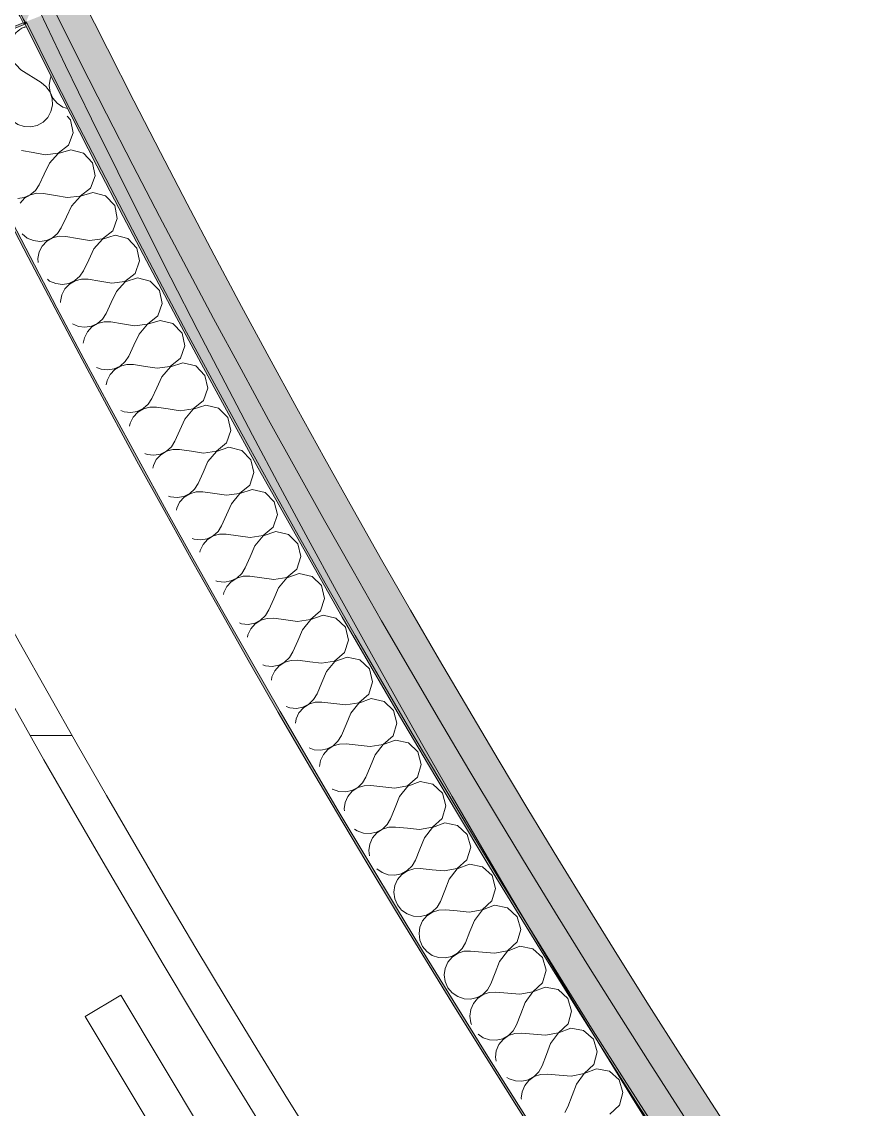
# Model space of a CAD drawing. Header units: millimetres. Extents: x -89663 to 74273, y -103666 to 18539.
# Drawn here: x -40631 to -40209, y -66985 to -66447 of the extents above; entities that cross this region are included whole.
import ezdxf
from ezdxf.enums import TextEntityAlignment as Align

# ---------------------------------------------------------------- set-up
doc = ezdxf.new("R2010")
doc.units = ezdxf.units.MM
doc.header["$MEASUREMENT"] = 0
doc.linetypes.add('Double Dashed', pattern=[1093.611073, 529.166651, -211.666656, 141.111112, -211.666656])
doc.linetypes.add('Hidden Line', pattern=[55, 45, -10])
for name, color, linetype in [('A-25-M_Wall_Ext', 7, 'Continuous'), ('A-25-M_Wall_Int', 7, 'Continuous'), ('COLUMN.IFC Import', 7, 'Continuous'), ('New_A-05-M_Gross_Int_Circulation', 7, 'Continuous'), ('New_A-15-MG_Structural_Grid_Phase_2', 7, 'Continuous'), ('New_A-20-M_Floor_Slab', 7, 'Continuous'), ('New_A-20-M_Hard_Landscape', 7, 'Continuous'), ('New_A-25-M_Wall_Ext', 7, 'Continuous'), ('New_A-25-M_Wall_Int', 7, 'Continuous')]:
    doc.layers.add(name, color=color, linetype=linetype)
for name, color, linetype, lineweight in [('A-25-M_Wall_Ext_Pen_No__87', 8, 'Continuous', 20), ('A-25-M_Wall_Int_Pen_No__1', 7, 'Continuous', 13), ('A-25-M_Wall_Int_Pen_No__150', 7, 'Continuous', 0), ('A-25-M_Wall_Int_Pen_No__193', 7, 'Continuous', 18), ('COLUMN.IFC Import_Pen_No__2', 8, 'Continuous', 15), ('New_A-20-M_Floor_Slab_Pen_No__89', 8, 'Continuous', 20), ('New_A-25-M_Wall_Ext_Pen_No__87', 8, 'Continuous', 20), ('New_A-25-M_Wall_Int_Pen_No__1', 7, 'Continuous', 13), ('New_A-25-M_Wall_Int_Pen_No__150', 7, 'Continuous', 0), ('New_ArchiCAD Zone Stamps_Pen_No__9', 7, 'Continuous', 13)]:
    doc.layers.add(name, color=color, linetype=linetype, lineweight=lineweight)
for name, color, linetype, lineweight, true_color in [('A-25-M_Wall_Int_Pen_No__107', 7, 'Continuous', 15, 0xa6a6a6), ('A-25-M_Wall_Int_Pen_No__149', 7, 'Continuous', 0, 0x2a2a2a), ('A-25-M_Wall_Int_Pen_No__81', 7, 'Continuous', 20, 0x6a6a6a), ('New_A-05-M_Gross_Int_Circulation_Pen_No__74', 7, 'Continuous', 20, 0x606060), ('New_A-15-MG_Structural_Grid_Phase_2_Pen_No__222', 7, 'Continuous', 13, 0x65af33), ('New_A-20-M_Hard_Landscape_Pen_No__53', 7, 'Continuous', 35, 0x444444), ('New_A-25-M_Wall_Ext_Pen_No__107', 7, 'Continuous', 15, 0xa6a6a6), ('New_A-25-M_Wall_Ext_Pen_No__27', 7, 'Continuous', 50, 0x2a2a2a), ('New_A-25-M_Wall_Int_Pen_No__107', 7, 'Continuous', 15, 0xa6a6a6), ('New_A-25-M_Wall_Int_Pen_No__81', 7, 'Continuous', 20, 0x6a6a6a)]:
    doc.layers.add(name, color=color, linetype=linetype, lineweight=lineweight, true_color=true_color)
doc.styles.add('GENERATED_STYLE_1', font='')
doc.styles.add('GENERATED_STYLE_3', font='')
doc.styles.get('GENERATED_STYLE_1').set_extended_font_data('Arial', bold=True)
doc.styles.get('GENERATED_STYLE_3').set_extended_font_data('Arial')

# ---------------------------------------------------------------- blocks, each defined once
blk = doc.blocks.new('Stair 07 _INB 0168_3_1', base_point=(-36902.6, -62923.54))
at = {"layer": 'New_A-05-M_Gross_Int_Circulation_Pen_No__74', "linetype": 'Continuous'}
blk.add_arc((-35590.81, -64044.6), 5572.84, 205.17635, 243.44538, dxfattribs=at)
at = {"layer": 'New_ArchiCAD Zone Stamps_Pen_No__9'}
for tag, height, style, p in [('ROOM_NAME', 250, 'GENERATED_STYLE_1', (-37168.15, -61611.29)), ('zoneNameLine2', 250, 'GENERATED_STYLE_1', (-37356.58, -62043.42)), ('ROOM_NUMBER', 200, 'GENERATED_STYLE_3', (-37545.01, -62464.13)), ('measuredAreaCode', 200, 'GENERATED_STYLE_3', (-37702.04, -62824.24)), ('DUMMY_649', 200, 'GENERATED_STYLE_3', (-37394.63, -62958.28)), ('DUMMY_650', 200, 'GENERATED_STYLE_3', (-36905.29, -63171.66)), ('DUMMY_651', 133.33, 'GENERATED_STYLE_3', (-36626, -63278.2))]:
    blk.add_attdef(tag, text='', height=height, rotation=336.4404, dxfattribs=dict(at, style=style)).set_placement(p, align=Align.TOP_LEFT)
blk = doc.blocks.new('Mesh_5_1', base_point=(-56628.5, -71821.01))
at = {"layer": 'New_A-20-M_Hard_Landscape_Pen_No__53', "linetype": 'Continuous', "flags": 128}
blk.add_lwpolyline([(-50733.29, -76386.27), (-45824.1, -78214.16), (-37862.26, -79362.98), (-25566.81, -79831.65), (-15524.66, -79453.14, 0.018331), (-5629.03, -78358.93), (-5812.18, -77015.43, 0.064555), (8110.91, -71321.81), (8166.87, -71194.51), (9811.35, -67453.22), (11682.05, -63197.26), (9115.45, -62078.09), (8602.87, -63253.59), (5945.5, -69347.79, -0.091986), (-14657.07, -75939.89), (-17579.25, -76160.81, -0.138824), (-37194.67, -72335.54, -0.171752), (-44779.44, -64647.12), (-44956.5, -64631.22), (-45033.77, -63133.21), (-45111.04, -61635.21), (-45188.32, -60137.2), (-45265.59, -58639.19), (-51572.37, -58963.59)], format="xyb", dxfattribs=at)
blk = doc.blocks.new('Slab_46_1', base_point=(-44734.13, -52924.74))
at = {"layer": 'New_A-20-M_Floor_Slab_Pen_No__89', "linetype": 'Continuous', "flags": 128}
blk.add_lwpolyline([(-44734.13, -52924.74), (-44734.3, -52924.72, -0.179811), (-34721.45, -33027.69), (-34721.92, -33027.18), (-25959.6, -24873.2), (-20981.62, -27043.85), (-17009.56, -17934.66), (-17703.34, -17189.12), (-11222.85, -11158.55), (-10852.64, -11556.37), (-2918.66, -4173.23), (921.42, -599.75), (3259.49, -1619.27), (2636.44, -2195.91), (2144.41, -3324.28), (-4596.33, -18782.94), (-10337.07, -31948.28), (-13252.03, -30677.22), (-20095.26, -46371.16, -0.415568), (-30017.22, -50195.91), (-38341.96, -69287.69, -0.234037), (-41521.39, -64901.11, -0.022084), (-42146.95, -60901.38), (-44895.69, -59706.59, -0.043731)], format="xyb", close=True, dxfattribs=at)
blk = doc.blocks.new('*X542')
at = {"layer": 'New_A-25-M_Wall_Int_Pen_No__150', "linetype": 'Continuous'}
for p, q in [((-40606.53, -66495.23), (-40608.25, -66493.38)), ((-40605.27, -66501.61), (-40606.53, -66495.23)), ((-40607.54, -66507.71), (-40605.27, -66501.61)), ((-40625.02, -66511.37), (-40630.9, -66510.34)), ((-40612.68, -66511.7), (-40607.54, -66507.71)), ((-40606.4, -66509.95), (-40612.64, -66511.79)), ((-40600.12, -66511.66), (-40606.4, -66509.95)), ((-40619.15, -66512.39), (-40625.02, -66511.37)), ((-40619.15, -66512.39), (-40612.68, -66511.7)), ((-40612.64, -66511.79), (-40616.98, -66516.64)), ((-40595.68, -66516.41), (-40600.12, -66511.66)), ((-40594.39, -66522.79), (-40595.68, -66516.41)), ((-40616.98, -66516.64), (-40619.58, -66522)), ((-40619.58, -66522), (-40622.17, -66527.37)), ((-40596.64, -66528.9), (-40594.39, -66522.79)), ((-40629.49, -66533.59), (-40626.5, -66532.23)), ((-40626.45, -66532.32), (-40629.3, -66533.96)), ((-40626.5, -66532.23), (-40624, -66530.1)), ((-40623.27, -66531.52), (-40626.45, -66532.32)), ((-40624, -66530.1), (-40622.17, -66527.37)), ((-40619.98, -66531.62), (-40623.27, -66531.52)), ((-40614.1, -66532.63), (-40619.98, -66531.62)), ((-40608.23, -66533.62), (-40614.1, -66532.63)), ((-40601.76, -66532.91), (-40596.64, -66528.9)), ((-40595.48, -66531.13), (-40601.72, -66532.99)), ((-40589.2, -66532.82), (-40595.48, -66531.13)), ((-40632.74, -66534.08), (-40629.49, -66533.59)), ((-40629.3, -66533.96), (-40631.58, -66536.33)), ((-40606.03, -66537.86), (-40608.61, -66543.24)), ((-40608.23, -66533.62), (-40601.76, -66532.91)), ((-40601.72, -66532.99), (-40606.03, -66537.86)), ((-40584.73, -66537.55), (-40589.2, -66532.82)), ((-40583.42, -66543.92), (-40584.73, -66537.55)), ((-40608.61, -66543.24), (-40611.18, -66548.61)), ((-40613, -66551.36), (-40611.18, -66548.61)), ((-40585.65, -66550.03), (-40583.42, -66543.92)), ((-40630.59, -66551.58), (-40628.02, -66553.66)), ((-40628.02, -66553.66), (-40624.99, -66554.95)), ((-40618.48, -66554.87), (-40615.49, -66553.5)), ((-40615.45, -66553.58), (-40618.28, -66555.24)), ((-40615.49, -66553.5), (-40613, -66551.36)), ((-40612.26, -66552.77), (-40615.45, -66553.58)), ((-40608.98, -66552.86), (-40612.26, -66552.77)), ((-40603.1, -66553.84), (-40608.98, -66552.86)), ((-40597.22, -66554.81), (-40603.1, -66553.84)), ((-40597.22, -66554.81), (-40590.75, -66554.07)), ((-40590.71, -66554.15), (-40595, -66559.04)), ((-40590.75, -66554.07), (-40585.65, -66550.03)), ((-40584.48, -66552.26), (-40590.71, -66554.15)), ((-40578.19, -66553.92), (-40584.48, -66552.26)), ((-40573.71, -66558.64), (-40578.19, -66553.92)), ((-40624.99, -66554.95), (-40621.72, -66555.37)), ((-40620.56, -66557.61), (-40622.09, -66560.53)), ((-40621.72, -66555.37), (-40618.48, -66554.87)), ((-40618.28, -66555.24), (-40620.56, -66557.61)), ((-40595, -66559.04), (-40597.56, -66564.43)), ((-40572.36, -66565), (-40573.71, -66558.64)), ((-40622.09, -66560.53), (-40622.77, -66563.75)), ((-40622.77, -66563.75), (-40622.63, -66565.83)), ((-40597.56, -66564.43), (-40600.11, -66569.81)), ((-40601.91, -66572.56), (-40600.11, -66569.81)), ((-40574.56, -66571.13), (-40572.36, -66565)), ((-40618.05, -66574.03), (-40616.93, -66574.93)), ((-40616.93, -66574.93), (-40613.89, -66576.21)), ((-40607.37, -66576.1), (-40604.4, -66574.71)), ((-40604.35, -66574.8), (-40607.18, -66576.47)), ((-40604.4, -66574.71), (-40601.91, -66572.56)), ((-40601.17, -66573.97), (-40604.35, -66574.8)), ((-40597.88, -66574.05), (-40601.17, -66573.97)), ((-40592, -66575), (-40597.88, -66574.05)), ((-40586.12, -66575.95), (-40592, -66575)), ((-40586.12, -66575.95), (-40579.65, -66575.18)), ((-40579.61, -66575.27), (-40583.88, -66580.17)), ((-40579.65, -66575.18), (-40574.56, -66571.13)), ((-40573.39, -66573.35), (-40579.61, -66575.27)), ((-40567.09, -66574.99), (-40573.39, -66573.35)), ((-40562.59, -66579.68), (-40567.09, -66574.99)), ((-40613.89, -66576.21), (-40610.62, -66576.61)), ((-40609.44, -66578.85), (-40610.97, -66581.77)), ((-40610.62, -66576.61), (-40607.37, -66576.1)), ((-40607.18, -66576.47), (-40609.44, -66578.85)), ((-40583.88, -66580.17), (-40586.42, -66585.57)), ((-40561.22, -66586.04), (-40562.59, -66579.68)), ((-40610.97, -66581.77), (-40611.63, -66585)), ((-40611.63, -66585), (-40611.59, -66585.58)), ((-40586.42, -66585.57), (-40588.95, -66590.97)), ((-40563.4, -66592.17), (-40561.22, -66586.04)), ((-40590.74, -66593.73), (-40588.95, -66590.97)), ((-40605.67, -66596.19), (-40602.7, -66597.42)), ((-40596.18, -66597.28), (-40593.21, -66595.89)), ((-40593.17, -66595.97), (-40595.99, -66597.65)), ((-40593.21, -66595.89), (-40590.74, -66593.73)), ((-40589.99, -66595.13), (-40593.17, -66595.97)), ((-40586.7, -66595.19), (-40589.99, -66595.13)), ((-40580.81, -66596.12), (-40586.7, -66595.19)), ((-40574.93, -66597.05), (-40580.81, -66596.12)), ((-40574.93, -66597.05), (-40568.47, -66596.25)), ((-40568.42, -66596.34), (-40572.68, -66601.26)), ((-40568.47, -66596.25), (-40563.4, -66592.17)), ((-40562.21, -66594.39), (-40568.42, -66596.34)), ((-40555.91, -66596), (-40562.21, -66594.39)), ((-40551.38, -66600.68), (-40555.91, -66596)), ((-40602.7, -66597.42), (-40599.43, -66597.81)), ((-40598.24, -66600.04), (-40599.75, -66602.97)), ((-40599.43, -66597.81), (-40596.18, -66597.28)), ((-40595.99, -66597.65), (-40598.24, -66600.04)), ((-40572.68, -66601.26), (-40575.19, -66606.67)), ((-40549.99, -66607.03), (-40551.38, -66600.68)), ((-40599.75, -66602.97), (-40600.32, -66605.76)), ((-40575.19, -66606.67), (-40577.69, -66612.07)), ((-40552.14, -66613.18), (-40549.99, -66607.03)), ((-40579.47, -66614.84), (-40577.69, -66612.07)), ((-40557.19, -66617.27), (-40552.14, -66613.18)), ((-40593.66, -66617.66), (-40591.42, -66618.59)), ((-40591.42, -66618.59), (-40588.15, -66618.96)), ((-40588.15, -66618.96), (-40584.91, -66618.42)), ((-40584.91, -66618.42), (-40581.94, -66617.01)), ((-40581.89, -66617.1), (-40584.71, -66618.79)), ((-40581.94, -66617.01), (-40579.47, -66614.84)), ((-40578.72, -66616.24), (-40581.89, -66617.1)), ((-40575.43, -66616.29), (-40578.72, -66616.24)), ((-40569.54, -66617.2), (-40575.43, -66616.29)), ((-40563.65, -66618.1), (-40569.54, -66617.2)), ((-40563.65, -66618.1), (-40557.19, -66617.27)), ((-40557.15, -66617.36), (-40561.38, -66622.3)), ((-40550.95, -66615.39), (-40557.15, -66617.36)), ((-40544.63, -66616.97), (-40550.95, -66615.39)), ((-40540.09, -66621.63), (-40544.63, -66616.97)), ((-40588.45, -66624.12), (-40588.87, -66626.24)), ((-40586.95, -66621.19), (-40588.45, -66624.12)), ((-40584.71, -66618.79), (-40586.95, -66621.19)), ((-40561.38, -66622.3), (-40563.87, -66627.71)), ((-40538.67, -66627.98), (-40540.09, -66621.63)), ((-40563.87, -66627.71), (-40566.35, -66633.13)), ((-40540.79, -66634.13), (-40538.67, -66627.98)), ((-40568.12, -66635.91), (-40566.35, -66633.13)), ((-40545.83, -66638.25), (-40540.79, -66634.13)), ((-40581.72, -66639.02), (-40580.05, -66639.7)), ((-40580.05, -66639.7), (-40576.78, -66640.06)), ((-40576.78, -66640.06), (-40573.54, -66639.51)), ((-40573.34, -66639.88), (-40575.57, -66642.29)), ((-40573.54, -66639.51), (-40570.58, -66638.09)), ((-40570.53, -66638.17), (-40573.34, -66639.88)), ((-40570.58, -66638.09), (-40568.12, -66635.91)), ((-40567.36, -66637.31), (-40570.53, -66638.17)), ((-40564.08, -66637.34), (-40567.36, -66637.31)), ((-40558.18, -66638.22), (-40564.08, -66637.34)), ((-40552.28, -66639.1), (-40558.18, -66638.22)), ((-40552.28, -66639.1), (-40545.83, -66638.25)), ((-40545.79, -66638.33), (-40550, -66643.29)), ((-40539.59, -66636.34), (-40545.79, -66638.33)), ((-40533.27, -66637.89), (-40539.59, -66636.34)), ((-40528.71, -66642.53), (-40533.27, -66637.89)), ((-40577.06, -66645.22), (-40577.37, -66646.82)), ((-40575.57, -66642.29), (-40577.06, -66645.22)), ((-40550, -66643.29), (-40552.47, -66648.72)), ((-40527.27, -66648.87), (-40528.71, -66642.53)), ((-40552.47, -66648.72), (-40554.93, -66654.15)), ((-40529.36, -66655.03), (-40527.27, -66648.87)), ((-40556.68, -66656.93), (-40554.93, -66654.15)), ((-40534.38, -66659.17), (-40529.36, -66655.03)), ((-40569.85, -66660.27), (-40568.6, -66660.77)), ((-40568.6, -66660.77), (-40565.32, -66661.12)), ((-40565.32, -66661.12), (-40562.09, -66660.55)), ((-40561.89, -66660.92), (-40564.11, -66663.34)), ((-40562.09, -66660.55), (-40559.13, -66659.12)), ((-40559.08, -66659.2), (-40561.89, -66660.92)), ((-40559.13, -66659.12), (-40556.68, -66656.93)), ((-40555.92, -66658.32), (-40559.08, -66659.2)), ((-40552.63, -66658.34), (-40555.92, -66658.32)), ((-40546.73, -66659.2), (-40552.63, -66658.34)), ((-40540.83, -66660.05), (-40546.73, -66659.2)), ((-40540.83, -66660.05), (-40534.38, -66659.17)), ((-40534.34, -66659.26), (-40538.53, -66664.23)), ((-40528.15, -66657.24), (-40534.34, -66659.26)), ((-40521.83, -66658.77), (-40528.15, -66657.24)), ((-40517.25, -66663.39), (-40521.83, -66658.77)), ((-40565.58, -66666.28), (-40565.81, -66667.49)), ((-40564.11, -66663.34), (-40565.58, -66666.28)), ((-40538.53, -66664.23), (-40540.97, -66669.67)), ((-40515.77, -66669.72), (-40517.25, -66663.39)), ((-40540.97, -66669.67), (-40543.41, -66675.11)), ((-40517.85, -66675.89), (-40515.77, -66669.72)), ((-40547.59, -66680.1), (-40545.16, -66677.9)), ((-40545.16, -66677.9), (-40543.41, -66675.11)), ((-40522.85, -66680.05), (-40517.85, -66675.89)), ((-40558.04, -66681.4), (-40557.05, -66681.79)), ((-40557.05, -66681.79), (-40553.78, -66682.13)), ((-40553.78, -66682.13), (-40550.54, -66681.55)), ((-40550.34, -66681.91), (-40552.56, -66684.34)), ((-40550.54, -66681.55), (-40547.59, -66680.1)), ((-40547.55, -66680.18), (-40550.34, -66681.91)), ((-40544.39, -66679.29), (-40547.55, -66680.18)), ((-40541.1, -66679.3), (-40544.39, -66679.29)), ((-40535.2, -66680.13), (-40541.1, -66679.3)), ((-40529.29, -66680.96), (-40535.2, -66680.13)), ((-40529.29, -66680.96), (-40522.85, -66680.05)), ((-40522.8, -66680.14), (-40526.97, -66685.13)), ((-40516.62, -66678.09), (-40522.8, -66680.14)), ((-40510.29, -66679.59), (-40516.62, -66678.09)), ((-40505.69, -66684.19), (-40510.29, -66679.59)), ((-40554.02, -66687.29), (-40554.2, -66688.27)), ((-40552.56, -66684.34), (-40554.02, -66687.29)), ((-40526.97, -66685.13), (-40529.39, -66690.58)), ((-40504.19, -66690.52), (-40505.69, -66684.19)), ((-40529.39, -66690.58), (-40531.81, -66696.03)), ((-40506.24, -66696.7), (-40504.19, -66690.52)), ((-40535.97, -66701.03), (-40533.54, -66698.82)), ((-40533.54, -66698.82), (-40531.81, -66696.03)), ((-40511.22, -66700.88), (-40506.24, -66696.7)), ((-40505.01, -66698.9), (-40511.18, -66700.97)), ((-40498.67, -66700.37), (-40505.01, -66698.9)), ((-40546.29, -66702.43), (-40545.42, -66702.77)), ((-40545.42, -66702.77), (-40542.15, -66703.09)), ((-40542.15, -66703.09), (-40538.91, -66702.49)), ((-40538.71, -66702.86), (-40540.91, -66705.3)), ((-40538.91, -66702.49), (-40535.97, -66701.03)), ((-40535.92, -66701.12), (-40538.71, -66702.86)), ((-40532.77, -66700.21), (-40535.92, -66701.12)), ((-40529.48, -66700.2), (-40532.77, -66700.21)), ((-40523.57, -66701.01), (-40529.48, -66700.2)), ((-40517.67, -66701.81), (-40523.57, -66701.01)), ((-40517.67, -66701.81), (-40511.22, -66700.88)), ((-40511.18, -66700.97), (-40515.33, -66705.98)), ((-40494.05, -66704.95), (-40498.67, -66700.37)), ((-40542.36, -66708.25), (-40542.53, -66709.16)), ((-40540.91, -66705.3), (-40542.36, -66708.25)), ((-40515.33, -66705.98), (-40517.73, -66711.43)), ((-40492.53, -66711.28), (-40494.05, -66704.95)), ((-40517.73, -66711.43), (-40520.12, -66716.89)), ((-40494.55, -66717.46), (-40492.53, -66711.28)), ((-40524.26, -66721.92), (-40521.84, -66719.7)), ((-40521.84, -66719.7), (-40520.12, -66716.89)), ((-40499.52, -66721.66), (-40494.55, -66717.46)), ((-40493.31, -66719.65), (-40499.47, -66721.75)), ((-40486.97, -66721.1), (-40493.31, -66719.65)), ((-40534.6, -66723.35), (-40533.71, -66723.69)), ((-40533.71, -66723.69), (-40530.43, -66724)), ((-40529.19, -66726.2), (-40530.62, -66729.16)), ((-40530.43, -66724), (-40527.2, -66723.39)), ((-40526.99, -66723.75), (-40529.19, -66726.2)), ((-40527.2, -66723.39), (-40524.26, -66721.92)), ((-40524.21, -66722), (-40526.99, -66723.75)), ((-40521.06, -66721.08), (-40524.21, -66722)), ((-40517.77, -66721.06), (-40521.06, -66721.08)), ((-40511.86, -66721.84), (-40517.77, -66721.06)), ((-40505.95, -66722.62), (-40511.86, -66721.84)), ((-40505.95, -66722.62), (-40499.52, -66721.66)), ((-40499.47, -66721.75), (-40503.6, -66726.78)), ((-40482.33, -66725.66), (-40486.97, -66721.1)), ((-40480.78, -66731.98), (-40482.33, -66725.66)), ((-40530.62, -66729.16), (-40530.8, -66730.15)), ((-40503.6, -66726.78), (-40505.97, -66732.24)), ((-40505.97, -66732.24), (-40508.34, -66737.71)), ((-40482.77, -66738.17), (-40480.78, -66731.98)), ((-40512.46, -66742.75), (-40510.05, -66740.52)), ((-40509.27, -66741.91), (-40512.42, -66742.84)), ((-40510.05, -66740.52), (-40508.34, -66737.71)), ((-40505.98, -66741.87), (-40509.27, -66741.91)), ((-40500.07, -66742.63), (-40505.98, -66741.87)), ((-40494.15, -66743.38), (-40487.72, -66742.4)), ((-40487.67, -66742.48), (-40491.78, -66747.53)), ((-40487.72, -66742.4), (-40482.77, -66738.17)), ((-40481.52, -66740.36), (-40487.67, -66742.48)), ((-40475.17, -66741.78), (-40481.52, -66740.36)), ((-40470.52, -66746.32), (-40475.17, -66741.78)), ((-40522.97, -66744.16), (-40521.9, -66744.57)), ((-40521.9, -66744.57), (-40518.62, -66744.86)), ((-40517.37, -66747.06), (-40518.8, -66750.02)), ((-40518.62, -66744.86), (-40515.4, -66744.24)), ((-40515.19, -66744.6), (-40517.37, -66747.06)), ((-40515.4, -66744.24), (-40512.46, -66742.75)), ((-40512.42, -66742.84), (-40515.19, -66744.6)), ((-40494.15, -66743.38), (-40500.07, -66742.63)), ((-40491.78, -66747.53), (-40494.13, -66753)), ((-40468.94, -66752.63), (-40470.52, -66746.32)), ((-40518.8, -66750.02), (-40519.01, -66751.24)), ((-40494.13, -66753), (-40496.48, -66758.48)), ((-40470.91, -66758.84), (-40468.94, -66752.63)), ((-40498.18, -66761.3), (-40496.48, -66758.48)), ((-40503.51, -66765.04), (-40500.58, -66763.54)), ((-40500.53, -66763.62), (-40503.3, -66765.4)), ((-40500.58, -66763.54), (-40498.18, -66761.3)), ((-40497.39, -66762.68), (-40500.53, -66763.62)), ((-40494.1, -66762.63), (-40497.39, -66762.68)), ((-40488.18, -66763.36), (-40494.1, -66762.63)), ((-40482.27, -66764.09), (-40488.18, -66763.36)), ((-40482.27, -66764.09), (-40475.84, -66763.08)), ((-40475.79, -66763.16), (-40479.88, -66768.23)), ((-40475.84, -66763.08), (-40470.91, -66758.84)), ((-40469.65, -66761.02), (-40475.79, -66763.16)), ((-40463.29, -66762.41), (-40469.65, -66761.02)), ((-40458.62, -66766.94), (-40463.29, -66762.41)), ((-40511.39, -66764.87), (-40510.01, -66765.39)), ((-40510.01, -66765.39), (-40506.73, -66765.67)), ((-40505.47, -66767.86), (-40506.88, -66770.84)), ((-40506.73, -66765.67), (-40503.51, -66765.04)), ((-40503.3, -66765.4), (-40505.47, -66767.86)), ((-40479.88, -66768.23), (-40482.21, -66773.71)), ((-40457.01, -66773.24), (-40458.62, -66766.94)), ((-40506.88, -66770.84), (-40507.15, -66772.45)), ((-40482.21, -66773.71), (-40484.53, -66779.2)), ((-40458.95, -66779.45), (-40457.01, -66773.24)), ((-40486.22, -66782.03), (-40484.53, -66779.2)), ((-40463.87, -66783.71), (-40458.95, -66779.45)), ((-40499.87, -66785.48), (-40498.03, -66786.17)), ((-40491.53, -66785.78), (-40488.61, -66784.28)), ((-40488.56, -66784.36), (-40491.32, -66786.15)), ((-40488.61, -66784.28), (-40486.22, -66782.03)), ((-40485.42, -66783.4), (-40488.56, -66784.36)), ((-40482.13, -66783.34), (-40485.42, -66783.4)), ((-40476.21, -66784.05), (-40482.13, -66783.34)), ((-40470.29, -66784.75), (-40476.21, -66784.05)), ((-40470.29, -66784.75), (-40463.87, -66783.71)), ((-40463.82, -66783.8), (-40467.89, -66788.88)), ((-40457.69, -66781.62), (-40463.82, -66783.8)), ((-40451.33, -66782.99), (-40457.69, -66781.62)), ((-40446.63, -66787.5), (-40451.33, -66782.99)), ((-40498.03, -66786.17), (-40494.75, -66786.43)), ((-40493.48, -66788.62), (-40494.88, -66791.6)), ((-40494.75, -66786.43), (-40491.53, -66785.78)), ((-40491.32, -66786.15), (-40493.48, -66788.62)), ((-40467.89, -66788.88), (-40470.2, -66794.37)), ((-40445, -66793.79), (-40446.63, -66787.5)), ((-40494.88, -66791.6), (-40495.24, -66793.77)), ((-40470.2, -66794.37), (-40472.5, -66799.87)), ((-40446.92, -66800.01), (-40445, -66793.79)), ((-40474.17, -66802.7), (-40472.5, -66799.87)), ((-40451.81, -66804.3), (-40446.92, -66800.01)), ((-40488.41, -66805.99), (-40485.97, -66806.89)), ((-40485.97, -66806.89), (-40482.68, -66807.14)), ((-40482.68, -66807.14), (-40479.47, -66806.48)), ((-40479.25, -66806.84), (-40481.41, -66809.33)), ((-40479.47, -66806.48), (-40476.55, -66804.96)), ((-40476.5, -66805.05), (-40479.25, -66806.84)), ((-40476.55, -66804.96), (-40474.17, -66802.7)), ((-40473.37, -66804.08), (-40476.5, -66805.05)), ((-40470.08, -66804), (-40473.37, -66804.08)), ((-40464.16, -66804.68), (-40470.08, -66804)), ((-40458.24, -66805.36), (-40464.16, -66804.68)), ((-40458.24, -66805.36), (-40451.81, -66804.3)), ((-40451.77, -66804.38), (-40455.81, -66809.48)), ((-40445.64, -66802.18), (-40451.77, -66804.38)), ((-40439.28, -66803.53), (-40445.64, -66802.18)), ((-40434.56, -66808.01), (-40439.28, -66803.53)), ((-40482.79, -66812.31), (-40483.26, -66815.21)), ((-40481.41, -66809.33), (-40482.79, -66812.31)), ((-40455.81, -66809.48), (-40458.1, -66814.98)), ((-40432.91, -66814.3), (-40434.56, -66808.01)), ((-40458.1, -66814.98), (-40460.37, -66820.49)), ((-40434.8, -66820.53), (-40432.91, -66814.3)), ((-40462.04, -66823.33), (-40460.37, -66820.49)), ((-40439.67, -66824.83), (-40434.8, -66820.53)), ((-40433.51, -66822.69), (-40439.63, -66824.91)), ((-40427.14, -66824.01), (-40433.51, -66822.69)), ((-40477.02, -66826.36), (-40476.92, -66826.44)), ((-40476.92, -66826.44), (-40473.82, -66827.57)), ((-40473.82, -66827.57), (-40470.53, -66827.81)), ((-40470.53, -66827.81), (-40467.32, -66827.13)), ((-40467.1, -66827.49), (-40469.24, -66829.98)), ((-40467.32, -66827.13), (-40464.41, -66825.6)), ((-40464.36, -66825.68), (-40467.1, -66827.49)), ((-40464.41, -66825.6), (-40462.04, -66823.33)), ((-40461.23, -66824.7), (-40464.36, -66825.68)), ((-40457.94, -66824.61), (-40461.23, -66824.7)), ((-40452.01, -66825.27), (-40457.94, -66824.61)), ((-40446.09, -66825.92), (-40452.01, -66825.27)), ((-40446.09, -66825.92), (-40439.67, -66824.83)), ((-40439.63, -66824.91), (-40443.65, -66830.03)), ((-40422.41, -66828.47), (-40427.14, -66824.01)), ((-40420.72, -66834.75), (-40422.41, -66828.47)), ((-40470.62, -66832.98), (-40471.13, -66836.24)), ((-40469.24, -66829.98), (-40470.62, -66832.98)), ((-40443.65, -66830.03), (-40445.91, -66835.54)), ((-40471.13, -66836.24), (-40471.02, -66837.11)), ((-40445.91, -66835.54), (-40448.17, -66841.06)), ((-40422.59, -66840.99), (-40420.72, -66834.75)), ((-40452.18, -66846.19), (-40449.82, -66843.9)), ((-40449.82, -66843.9), (-40448.17, -66841.06)), ((-40427.45, -66845.31), (-40422.59, -66840.99)), ((-40421.3, -66843.15), (-40427.4, -66845.4)), ((-40414.92, -66844.44), (-40421.3, -66843.15)), ((-40410.17, -66848.88), (-40414.92, -66844.44)), ((-40465.96, -66846.17), (-40464.68, -66847.08)), ((-40464.68, -66847.08), (-40461.58, -66848.19)), ((-40461.58, -66848.19), (-40458.29, -66848.42)), ((-40458.29, -66848.42), (-40455.08, -66847.73)), ((-40454.87, -66848.09), (-40457, -66850.59)), ((-40455.08, -66847.73), (-40452.18, -66846.19)), ((-40452.13, -66846.27), (-40454.87, -66848.09)), ((-40449, -66845.27), (-40452.13, -66846.27)), ((-40445.72, -66845.17), (-40449, -66845.27)), ((-40439.79, -66845.8), (-40445.72, -66845.17)), ((-40433.86, -66846.43), (-40439.79, -66845.8)), ((-40433.86, -66846.43), (-40427.45, -66845.31)), ((-40427.4, -66845.4), (-40431.4, -66850.53)), ((-40408.46, -66855.16), (-40410.17, -66848.88)), ((-40458.36, -66853.59), (-40458.85, -66856.85)), ((-40457, -66850.59), (-40458.36, -66853.59)), ((-40431.4, -66850.53), (-40433.64, -66856.05)), ((-40410.3, -66861.4), (-40408.46, -66855.16)), ((-40458.85, -66856.85), (-40458.52, -66859.48)), ((-40433.64, -66856.05), (-40435.87, -66861.58)), ((-40454.98, -66865.81), (-40452.37, -66867.67)), ((-40439.87, -66866.72), (-40437.51, -66864.43)), ((-40436.69, -66865.79), (-40439.82, -66866.8)), ((-40437.51, -66864.43), (-40435.87, -66861.58)), ((-40433.4, -66865.68), (-40436.69, -66865.79)), ((-40427.47, -66866.28), (-40433.4, -66865.68)), ((-40421.55, -66866.89), (-40427.47, -66866.28)), ((-40421.55, -66866.89), (-40415.14, -66865.74)), ((-40415.09, -66865.83), (-40419.07, -66870.97)), ((-40415.14, -66865.74), (-40410.3, -66861.4)), ((-40408.99, -66863.55), (-40415.09, -66865.83)), ((-40402.61, -66864.82), (-40408.99, -66863.55)), ((-40397.84, -66869.24), (-40402.61, -66864.82)), ((-40452.37, -66867.67), (-40449.26, -66868.77)), ((-40449.26, -66868.77), (-40445.97, -66868.98)), ((-40444.66, -66871.14), (-40446.02, -66874.15)), ((-40445.97, -66868.98), (-40442.76, -66868.28)), ((-40442.54, -66868.63), (-40444.66, -66871.14)), ((-40442.76, -66868.28), (-40439.87, -66866.72)), ((-40439.82, -66866.8), (-40442.54, -66868.63)), ((-40419.07, -66870.97), (-40421.29, -66876.51)), ((-40396.11, -66875.51), (-40397.84, -66869.24)), ((-40446.02, -66874.15), (-40446.49, -66877.41)), ((-40421.29, -66876.51), (-40423.49, -66882.04)), ((-40397.92, -66881.76), (-40396.11, -66875.51)), ((-40446.49, -66877.41), (-40446.06, -66880.69)), ((-40446.06, -66880.69), (-40444.75, -66883.73)), ((-40425.12, -66884.9), (-40423.49, -66882.04)), ((-40402.74, -66886.12), (-40397.92, -66881.76)), ((-40444.75, -66883.73), (-40442.66, -66886.3)), ((-40442.66, -66886.3), (-40439.96, -66888.2)), ((-40430.35, -66888.77), (-40427.47, -66887.2)), ((-40427.42, -66887.29), (-40430.14, -66889.13)), ((-40427.47, -66887.2), (-40425.12, -66884.9)), ((-40424.29, -66886.26), (-40427.42, -66887.29)), ((-40421.01, -66886.13), (-40424.29, -66886.26)), ((-40415.08, -66886.72), (-40421.01, -66886.13)), ((-40409.15, -66887.29), (-40415.08, -66886.72)), ((-40409.15, -66887.29), (-40402.74, -66886.12)), ((-40402.69, -66886.21), (-40406.65, -66891.37)), ((-40396.61, -66883.9), (-40402.69, -66886.21)), ((-40390.22, -66885.14), (-40396.61, -66883.9)), ((-40385.43, -66889.55), (-40390.22, -66885.14)), ((-40439.96, -66888.2), (-40436.85, -66889.29)), ((-40436.85, -66889.29), (-40433.56, -66889.49)), ((-40432.25, -66891.65), (-40433.58, -66894.65)), ((-40433.56, -66889.49), (-40430.35, -66888.77)), ((-40430.14, -66889.13), (-40432.25, -66891.65)), ((-40406.65, -66891.37), (-40408.85, -66896.91)), ((-40383.67, -66895.81), (-40385.43, -66889.55)), ((-40433.58, -66894.65), (-40434.05, -66897.92)), ((-40434.05, -66897.92), (-40433.6, -66901.2)), ((-40408.85, -66896.91), (-40411.03, -66902.46)), ((-40385.46, -66902.07), (-40383.67, -66895.81)), ((-40433.6, -66901.2), (-40432.28, -66904.23)), ((-40412.65, -66905.32), (-40411.03, -66902.46)), ((-40390.26, -66906.45), (-40385.46, -66902.07)), ((-40432.28, -66904.23), (-40430.18, -66906.79)), ((-40430.18, -66906.79), (-40427.47, -66908.68)), ((-40427.47, -66908.68), (-40424.35, -66909.76)), ((-40421.07, -66909.94), (-40417.86, -66909.21)), ((-40417.86, -66909.21), (-40414.98, -66907.63)), ((-40414.93, -66907.72), (-40417.64, -66909.57)), ((-40414.98, -66907.63), (-40412.65, -66905.32)), ((-40411.81, -66906.68), (-40414.93, -66907.72)), ((-40408.53, -66906.53), (-40411.81, -66906.68)), ((-40402.59, -66907.1), (-40408.53, -66906.53)), ((-40396.66, -66907.65), (-40402.59, -66907.1)), ((-40396.66, -66907.65), (-40390.26, -66906.45)), ((-40390.21, -66906.53), (-40394.15, -66911.71)), ((-40384.14, -66904.21), (-40390.21, -66906.53)), ((-40377.74, -66905.42), (-40384.14, -66904.21)), ((-40372.94, -66909.8), (-40377.74, -66905.42)), ((-40424.35, -66909.76), (-40421.07, -66909.94)), ((-40419.74, -66912.1), (-40421.07, -66915.11)), ((-40417.64, -66909.57), (-40419.74, -66912.1)), ((-40394.15, -66911.71), (-40396.32, -66917.27)), ((-40371.15, -66916.06), (-40372.94, -66909.8)), ((-40421.07, -66915.11), (-40421.52, -66918.38)), ((-40421.52, -66918.38), (-40421.06, -66921.65)), ((-40396.32, -66917.27), (-40398.48, -66922.82)), ((-40372.91, -66922.32), (-40371.15, -66916.06)), ((-40421.06, -66921.65), (-40419.72, -66924.68)), ((-40419.72, -66924.68), (-40417.62, -66927.23)), ((-40400.08, -66925.69), (-40398.48, -66922.82)), ((-40377.7, -66926.73), (-40372.91, -66922.32)), ((-40371.58, -66924.46), (-40377.65, -66926.81)), ((-40365.18, -66925.64), (-40371.58, -66924.46)), ((-40417.62, -66927.23), (-40414.9, -66929.11)), ((-40414.9, -66929.11), (-40411.77, -66930.18)), ((-40411.77, -66930.18), (-40408.49, -66930.35)), ((-40408.49, -66930.35), (-40405.28, -66929.6)), ((-40405.06, -66929.96), (-40407.15, -66932.5)), ((-40405.28, -66929.6), (-40402.41, -66928.01)), ((-40402.36, -66928.09), (-40405.06, -66929.96)), ((-40402.41, -66928.01), (-40400.08, -66925.69)), ((-40399.25, -66927.04), (-40402.36, -66928.09)), ((-40395.96, -66926.89), (-40399.25, -66927.04)), ((-40390.03, -66927.42), (-40395.96, -66926.89)), ((-40384.09, -66927.95), (-40390.03, -66927.42)), ((-40384.09, -66927.95), (-40377.7, -66926.73)), ((-40377.65, -66926.81), (-40381.56, -66932.01)), ((-40360.36, -66930.01), (-40365.18, -66925.64)), ((-40358.54, -66936.25), (-40360.36, -66930.01)), ((-40408.47, -66935.52), (-40408.9, -66938.79)), ((-40407.15, -66932.5), (-40408.47, -66935.52)), ((-40381.56, -66932.01), (-40383.71, -66937.57)), ((-40360.28, -66942.52), (-40358.54, -66936.25)), ((-40408.9, -66938.79), (-40408.43, -66942.06)), ((-40383.71, -66937.57), (-40385.85, -66943.13)), ((-40408.43, -66942.06), (-40408.07, -66942.87)), ((-40389.76, -66948.34), (-40387.44, -66946.01)), ((-40387.44, -66946.01), (-40385.85, -66943.13)), ((-40371.43, -66948.2), (-40365.05, -66946.95)), ((-40365, -66947.03), (-40368.89, -66952.24)), ((-40365.05, -66946.95), (-40360.28, -66942.52)), ((-40358.94, -66944.65), (-40365, -66947.03)), ((-40352.54, -66945.81), (-40358.94, -66944.65)), ((-40347.69, -66950.16), (-40352.54, -66945.81)), ((-40404.84, -66947.71), (-40402.24, -66949.49)), ((-40402.24, -66949.49), (-40399.11, -66950.54)), ((-40399.11, -66950.54), (-40395.82, -66950.7)), ((-40395.82, -66950.7), (-40392.62, -66949.94)), ((-40392.4, -66950.3), (-40394.48, -66952.84)), ((-40392.62, -66949.94), (-40389.76, -66948.34)), ((-40389.7, -66948.42), (-40392.4, -66950.3)), ((-40386.6, -66947.36), (-40389.7, -66948.42)), ((-40383.31, -66947.19), (-40386.6, -66947.36)), ((-40377.37, -66947.7), (-40383.31, -66947.19)), ((-40371.43, -66948.2), (-40377.37, -66947.7)), ((-40368.89, -66952.24), (-40371.01, -66957.81)), ((-40345.85, -66956.4), (-40347.69, -66950.16)), ((-40395.78, -66955.87), (-40396.2, -66959.14)), ((-40394.48, -66952.84), (-40395.78, -66955.87)), ((-40371.01, -66957.81), (-40373.13, -66963.39)), ((-40347.56, -66962.68), (-40345.85, -66956.4)), ((-40396.2, -66959.14), (-40395.91, -66961.08)), ((-40352.31, -66967.12), (-40347.56, -66962.68)), ((-40379.88, -66970.23), (-40377.02, -66968.61)), ((-40377.02, -66968.61), (-40374.71, -66966.27)), ((-40373.86, -66967.62), (-40376.96, -66968.69)), ((-40374.71, -66966.27), (-40373.13, -66963.39)), ((-40370.58, -66967.43), (-40373.86, -66967.62)), ((-40364.64, -66967.92), (-40370.58, -66967.43)), ((-40358.69, -66968.4), (-40364.64, -66967.92)), ((-40358.69, -66968.4), (-40352.31, -66967.12)), ((-40352.26, -66967.2), (-40356.14, -66972.43)), ((-40346.21, -66964.8), (-40352.26, -66967.2)), ((-40339.81, -66965.93), (-40346.21, -66964.8)), ((-40334.95, -66970.25), (-40339.81, -66965.93)), ((-40390.57, -66969.08), (-40389.49, -66969.82)), ((-40389.49, -66969.82), (-40386.36, -66970.86)), ((-40386.36, -66970.86), (-40383.07, -66971)), ((-40383.07, -66971), (-40379.88, -66970.23)), ((-40381.72, -66973.14), (-40383.01, -66976.16)), ((-40379.65, -66970.58), (-40381.72, -66973.14)), ((-40376.96, -66968.69), (-40379.65, -66970.58)), ((-40356.14, -66972.43), (-40358.23, -66978.01)), ((-40333.08, -66976.49), (-40334.95, -66970.25)), ((-40383.01, -66976.16), (-40383.42, -66979.44)), ((-40358.23, -66978.01), (-40360.33, -66983.59)), ((-40334.76, -66982.77), (-40333.08, -66976.49)), ((-40383.42, -66979.44), (-40383.34, -66979.91)), ((-40361.89, -66986.48), (-40360.33, -66983.59)), ((-40339.5, -66987.24), (-40334.76, -66982.77))]:
    blk.add_line(p, q, dxfattribs=at)
blk = doc.blocks.new('*X543')
at = {"layer": 'A-25-M_Wall_Int_Pen_No__150', "linetype": 'Continuous'}
for p, q in [((-40629.36, -66449.23), (-40629.59, -66449.4)), ((-40628.43, -66449.13), (-40629.36, -66449.23)), ((-40635.74, -66465.67), (-40635.8, -66465.58)), ((-40635.69, -66472.18), (-40635.74, -66465.67)), ((-40635.71, -66465.34), (-40635.65, -66465.64)), ((-40635.65, -66465.64), (-40631.26, -66470.44)), ((-40635.69, -66472.18), (-40638.86, -66483.65)), ((-40631.26, -66470.44), (-40621.13, -66476.69)), ((-40616.25, -66473.32), (-40616.7, -66474.95)), ((-40618.6, -66478.78), (-40621.13, -66476.69)), ((-40616.74, -66481.49), (-40618.6, -66478.78)), ((-40616.7, -66474.95), (-40617.12, -66478.21)), ((-40617.12, -66478.21), (-40616.65, -66481.46)), ((-40638.86, -66483.65), (-40639.29, -66486.91)), ((-40615.69, -66484.6), (-40616.74, -66481.49)), ((-40616.65, -66481.46), (-40615.3, -66484.45)), ((-40643.38, -66485.34), (-40643.29, -66485.39)), ((-40640.76, -66487.49), (-40643.29, -66485.39)), ((-40638.9, -66490.19), (-40640.76, -66487.49)), ((-40639.29, -66486.91), (-40638.81, -66490.16)), ((-40616.27, -66491.08), (-40615.53, -66487.88)), ((-40615.53, -66487.88), (-40615.69, -66484.6)), ((-40615.3, -66484.45), (-40613.19, -66486.96)), ((-40613.19, -66486.96), (-40610.46, -66488.8)), ((-40610.46, -66488.8), (-40608.04, -66489.6)), ((-40637.85, -66493.31), (-40638.9, -66490.19)), ((-40638.81, -66490.16), (-40637.46, -66493.15)), ((-40637.69, -66496.59), (-40637.85, -66493.31)), ((-40637.46, -66493.15), (-40635.35, -66495.67)), ((-40620.17, -66496.29), (-40617.85, -66493.96)), ((-40617.85, -66493.96), (-40616.27, -66491.08)), ((-40640.02, -66502.66), (-40638.43, -66499.79)), ((-40638.43, -66499.79), (-40637.69, -66496.59)), ((-40635.35, -66495.67), (-40632.63, -66497.51)), ((-40632.63, -66497.51), (-40629.51, -66498.53)), ((-40629.51, -66498.53), (-40626.22, -66498.67)), ((-40626.22, -66498.67), (-40623.03, -66497.9)), ((-40623.03, -66497.9), (-40620.17, -66496.29)), ((-40645.19, -66506.6), (-40642.33, -66504.99)), ((-40642.33, -66504.99), (-40640.02, -66502.66)), ((-40651.77, -66507.2), (-40651.67, -66507.24)), ((-40651.67, -66507.24), (-40648.39, -66507.37)), ((-40648.39, -66507.37), (-40645.19, -66506.6))]:
    blk.add_line(p, q, dxfattribs=at)
blk = doc.blocks.new('Wall_143_1', base_point=(-40577.04, -66482.19))
at = {"layer": 'A-25-M_Wall_Int_Pen_No__81', "linetype": 'Continuous', "lineweight": 0, "true_color": 0x353535}
blk.add_hatch(color=250, dxfattribs=at).paths.add_polyline_path([(-40628.15, -66447.47, -0.000039), (-40628.54, -66446.68), (-40628.97, -66447.8)])
at = {"layer": 'New_A-25-M_Wall_Int_Pen_No__107', "linetype": 'Continuous'}
for points in [[(-40621.21, -66427.56), (-40621.24, -66427.65, 0.161651), (-38098.7, -68976.58), (-38092.69, -68962.8, -0.161556), (-40607.26, -66422.08)], [(-40628.49, -66446.53), (-40628.54, -66446.68, 0.16107), (-38104.71, -68990.35), (-38098.7, -68976.58, -0.160976), (-40614.58, -66441.07)]]:
    blk.add_hatch(color=256, dxfattribs=at).paths.add_polyline_path(points)
at = {"layer": 'New_A-25-M_Wall_Int_Pen_No__81', "linetype": 'Continuous', "lineweight": 0, "true_color": 0x353535}
for points in [[(-40628.97, -66447.8), (-40629.03, -66447.94, 0.161031), (-38105.11, -68991.27), (-38104.71, -68990.35, -0.16103), (-40628.15, -66447.47)], [(-40653.73, -66512.31, 0.15909), (-38125.53, -69038.1), (-38125.13, -69037.18, -0.159083), (-40652.79, -66511.94)]]:
    blk.add_hatch(color=250, dxfattribs=at).paths.add_polyline_path(points)
at = {"layer": 'New_A-25-M_Wall_Int_Pen_No__1', "linetype": 'Continuous'}
for radius, start, end in [(5676.01, 206.19721, 243.05793), (5691.01, 206.48778, 243.06686), (5707.01, 206.48484, 206.9878), (5706.01, 206.47563, 206.48456), (5706.01, 206.48456, 243.07573), (5707.01, 206.9878, 243.07632), (5758.01, 206.948511, 243.106149), (5757.01, 206.94947, 243.105569)]:
    blk.add_arc((-35520.95, -63902.84), radius, start, end, dxfattribs=at)
at = {"layer": 'New_A-25-M_Wall_Int', "color": 250, "lineweight": 50, "true_color": 0x2a2a2a}
for name in ['*X543', '*X542']:
    blk.add_blockref(name, (0, 0), dxfattribs=at)
blk = doc.blocks.new('Wall_232_1', base_point=(-41867.68, -65448.92))
at = {"layer": 'A-25-M_Wall_Ext_Pen_No__87', "linetype": 'Hidden Line'}
for radius, start, end in [(6194.09, 193.727472, 244.836991), (6533.09, 193.696044, 244.871747)]:
    blk.add_arc((-35520.36, -63902.08), radius, start, end, dxfattribs=at)
blk = doc.blocks.new('*X676')
at = {"layer": 'A-25-M_Wall_Int_Pen_No__150', "linetype": 'Continuous'}
for p, q in [((-40657.85, -66480.88), (-40661.02, -66492.36)), ((-40653.42, -66479.14), (-40643.38, -66485.34))]:
    blk.add_line(p, q, dxfattribs=at)
for centre, start, end in [((-40625, -66460.31), 112.4537, 205.5609), ((-40647.17, -66469.01), 16.9659, 238.3103), ((-40669.33, -66477.71), 344.5705, 119.6002), ((-40649.54, -66495.52), 164.5705, 176.3795), ((-40649.54, -66495.52), 237.0132, 259.2061)]:
    blk.add_arc(centre, 11.9, start, end, dxfattribs=at)
blk = doc.blocks.new('Wall_240_1', base_point=(-41101.9, -66688.31))
at = {"layer": 'A-25-M_Wall_Int_Pen_No__107', "linetype": 'Continuous'}
blk.add_hatch(color=256, dxfattribs=at).paths.add_polyline_path([(-40629.12, -66446.78), (-40628.49, -66446.53), (-40621.58, -66428.54, -0.000034), (-40621.94, -66427.84), (-40635.96, -66433.35, 0.000659)])
at = {"layer": 'A-25-M_Wall_Int_Pen_No__81', "linetype": 'Continuous', "lineweight": 0, "true_color": 0x353535}
for points in [[(-40630.06, -66447.15), (-40629.12, -66446.78, -0.000659), (-40635.96, -66433.35), (-40636.9, -66433.72, 0.000658)], [(-40781.62, -66507.74), (-40629.6, -66448.04, -0.000044), (-40630.06, -66447.15), (-40782.06, -66506.84, 0.000043)], [(-40629.6, -66448.04), (-40629.08, -66447.84, -0.000044), (-40629.53, -66446.94), (-40630.06, -66447.15, 0.000044)], [(-40629.08, -66447.84), (-40628.97, -66447.8), (-40628.54, -66446.68, -0.000005), (-40628.59, -66446.57), (-40629.53, -66446.94, 0.000044)]]:
    blk.add_hatch(color=250, dxfattribs=at).paths.add_polyline_path(points)
at = {"layer": 'New_A-25-M_Wall_Int_Pen_No__107', "linetype": 'Continuous'}
blk.add_hatch(color=256, dxfattribs=at).paths.add_polyline_path([(-40628.54, -66446.68), (-40628.49, -66446.53), (-40628.59, -66446.57)])
at = {"layer": 'New_A-25-M_Wall_Int_Pen_No__81', "linetype": 'Continuous', "lineweight": 0, "true_color": 0x353535}
blk.add_hatch(color=250, dxfattribs=at).paths.add_polyline_path([(-40629.03, -66447.94), (-40628.97, -66447.8), (-40629.08, -66447.84)])
at = {"layer": 'A-25-M_Wall_Int_Pen_No__1', "linetype": 'Continuous'}
for p, q in [((-40630.06, -66447.15), (-40782.06, -66506.84)), ((-40629.08, -66447.84), (-40675.8, -66466.19)), ((-40628.59, -66446.57), (-40629.53, -66446.94))]:
    blk.add_line(p, q, dxfattribs=at)
for radius, start, end in [(5721.97, 206.90864, 207.05955), (5720.97, 206.9096, 207.06053)]:
    blk.add_arc((-35534.44, -63844.13), radius, start, end, dxfattribs=at)
at = {"layer": 'New_A-25-M_Wall_Int_Pen_No__1', "linetype": 'Continuous'}
for radius, start, end in [(5707.01, 206.48367, 206.48484), (5706.01, 206.47448, 206.47563)]:
    blk.add_arc((-35520.95, -63902.84), radius, start, end, dxfattribs=at)
at = {"layer": 'A-25-M_Wall_Int', "color": 250, "lineweight": 50, "true_color": 0x2a2a2a}
blk.add_blockref('*X676', (0, 0), dxfattribs=at)
blk = doc.blocks.new('Wall_253_1', base_point=(-40952.9, -66526.24))
at = {"layer": 'A-25-M_Wall_Int_Pen_No__107', "linetype": 'Continuous'}
h = blk.add_hatch(dxfattribs=at)
h.set_pattern_fill('Plywood_0001', color=256, style=0, pattern_type=2)
h.set_pattern_definition([(0, (0, 0), (0, 200), [])])
h.paths.add_polyline_path([(-38154.38, -69129.28, -0.160154), (-40741.86, -66546.92), (-40758.69, -66553.53, 0.160229), (-38162.48, -69145.36)])
blk.add_hatch(color=256, dxfattribs=at).paths.add_polyline_path([(-40910.14, -66613, 0.16088), (-38235.38, -69290.03), (-38229.98, -69279.31, -0.160833), (-40898.92, -66608.6)])
at = {"layer": 'A-25-M_Wall_Int_Pen_No__149', "linetype": 'Continuous'}
for radius, start in [(5852.8, 206.859003), (6122.8, 206.619388)]:
    blk.add_arc((-35520.46, -63902.65), radius, start, 243.254545, dxfattribs=at)
at = {"layer": 'A-25-M_Wall_Int_Pen_No__193', "linetype": 'Continuous'}
for radius, start in [(5870.8, 206.84234), (6032.8, 206.696866), (6020.8, 206.707373)]:
    blk.add_arc((-35520.46, -63902.65), radius, start, 243.254545, dxfattribs=at)
blk = doc.blocks.new('Standard grid marker_25')
at = {"layer": 'New_A-15-MG_Structural_Grid_Phase_2_Pen_No__222', "linetype": 'Double Dashed'}
blk.add_arc((0, 0), 6044.09, 0, 51.078354, dxfattribs=at)
blk = doc.blocks.new('Column 164')
at = {"layer": 'COLUMN.IFC Import_Pen_No__2', "linetype": 'Continuous'}
for p, q in [((-129.4, 133.35), (129.4, 133.35)), ((-129.4, 112.85), (-129.4, 133.35)), ((129.4, 133.35), (129.4, 112.85)), ((-6.4, 112.85), (-129.4, 112.85)), ((-6.4, -112.85), (-6.4, 112.85)), ((6.4, 112.85), (6.4, -112.85)), ((129.4, 112.85), (6.4, 112.85)), ((-129.4, -112.85), (-6.4, -112.85)), ((-129.4, -133.35), (-129.4, -112.85)), ((6.4, -112.85), (129.4, -112.85)), ((129.4, -112.85), (129.4, -133.35)), ((129.4, -133.35), (-129.4, -133.35))]:
    blk.add_line(p, q, dxfattribs=at)
blk = doc.blocks.new('Wall_318_1', base_point=(-41145.89, -66576.68))
at = {"layer": 'New_A-25-M_Wall_Ext_Pen_No__107', "linetype": 'Continuous', "lineweight": 0, "true_color": 0x535353}
blk.add_hatch(color=251, dxfattribs=at).paths.add_polyline_path([(-41189.78, -66605.81), (-41232.97, -66626.41, 0.173001), (-38217.53, -69627.61), (-38175.98, -69536.65, -0.172952), (-41142.71, -66583.35)])
at = {"layer": 'New_A-25-M_Wall_Ext_Pen_No__27', "linetype": 'Continuous'}
for radius, end in [(6231.96, 244.754741), (6331.96, 244.765698)]:
    blk.add_arc((-35518.08, -63899.9), radius, 205.50534, end, dxfattribs=at)
blk = doc.blocks.new('Wall_319_1', base_point=(-41698.64, -64862.04))
at = {"layer": 'New_A-25-M_Wall_Ext_Pen_No__87', "linetype": 'Hidden Line'}
for radius in [6237.22, 6287.22]:
    blk.add_arc((-35538.5, -63884.51), radius, 189.016861, 244.969448, dxfattribs=at)

msp = doc.modelspace()

# ---------------------------------------------------------------- block references
at = {"layer": 'A-25-M_Wall_Ext', "color": 250, "lineweight": 50, "true_color": 0x2a2a2a}
msp.add_blockref('Wall_232_1', (-41867.68, -65448.92), dxfattribs=at)
at = {"layer": 'A-25-M_Wall_Int', "color": 250, "lineweight": 50, "true_color": 0x2a2a2a}
for name, p in [('Wall_240_1', (-41101.9, -66688.31)), ('Wall_253_1', (-40952.9, -66526.24))]:
    msp.add_blockref(name, p, dxfattribs=at)
at = {"layer": 'COLUMN.IFC Import', "linetype": 'Continuous', "zscale": 1000, "rotation": 301.0512022505843}
msp.add_blockref('Column 164', (-40629.26, -67108.02), dxfattribs=at)
at = {"layer": 'New_A-05-M_Gross_Int_Circulation', "linetype": 'Continuous'}
msp.add_blockref('Stair 07 _INB 0168_3_1', (-36902.6, -62923.54), dxfattribs=at)
at = {"layer": 'New_A-15-MG_Structural_Grid_Phase_2', "color": 8, "linetype": 'Continuous', "lineweight": 15, "zscale": 1000, "rotation": 193.7422622324414}
msp.add_blockref('Standard grid marker_25', (-35520.36, -63902.08), dxfattribs=at)
at = {"layer": 'New_A-20-M_Floor_Slab', "color": 8, "linetype": 'Continuous', "lineweight": 20}
msp.add_blockref('Slab_46_1', (-44734.13, -52924.74), dxfattribs=at)
at = {"layer": 'New_A-20-M_Hard_Landscape', "color": 49, "lineweight": 35, "true_color": 0x444444}
msp.add_blockref('Mesh_5_1', (-56628.5, -71821.01), dxfattribs=at)
at = {"layer": 'New_A-25-M_Wall_Ext', "color": 250, "lineweight": 50, "true_color": 0x2a2a2a}
for name, p in [('Wall_318_1', (-41145.89, -66576.68)), ('Wall_319_1', (-41698.64, -64862.04))]:
    msp.add_blockref(name, p, dxfattribs=at)
at = {"layer": 'New_A-25-M_Wall_Int', "color": 250, "lineweight": 50, "true_color": 0x2a2a2a}
msp.add_blockref('Wall_143_1', (-40577.04, -66482.19), dxfattribs=at)

doc.saveas('drawing.dxf')
